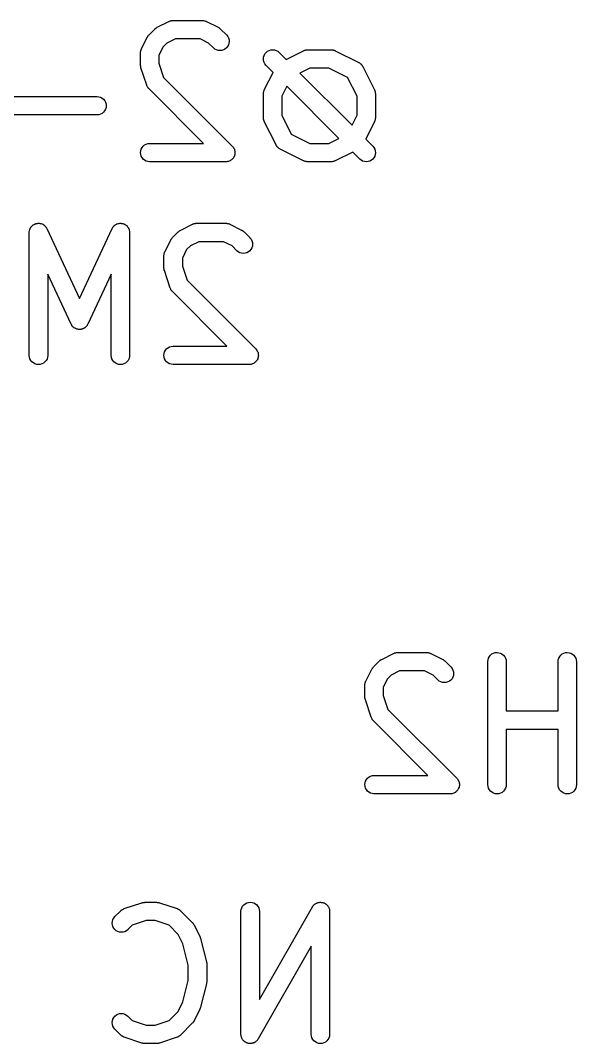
# Model space of a CAD drawing. Extents: x 112.8 to 192.9, y -122.2 to -85.3.
# Drawn here: x 140.36 to 144.89, y -105.84 to -97.52 of the extents above; entities that cross this region are included whole.
import ezdxf

# ---------------------------------------------------------------- set-up
doc = ezdxf.new("R2010")
doc.units = 0
doc.layers.add('BLACK', color=7, linetype='CONTINUOUS')

msp = doc.modelspace()

# ---------------------------------------------------------------- linework, layer by layer
at = {"layer": 'BLACK', "linetype": 'CONTINUOUS'}
for p, q in [((141.476, -97.5727), (141.571, -97.525)), ((141.571, -97.525), (141.572, -97.5246)), ((141.572, -97.5246), (141.574, -97.5238)), ((141.574, -97.5238), (141.576, -97.5228)), ((141.576, -97.5228), (141.581, -97.5213)), ((141.581, -97.5213), (141.586, -97.5195)), ((141.586, -97.5195), (141.588, -97.5192)), ((141.588, -97.5192), (141.59, -97.5186)), ((141.59, -97.5186), (141.595, -97.5181)), ((141.595, -97.5181), (141.6, -97.5173)), ((141.6, -97.5173), (141.603, -97.5173)), ((141.603, -97.5173), (141.605, -97.5171)), ((141.605, -97.5171), (141.843, -97.5171)), ((141.843, -97.5171), (141.844, -97.5171)), ((141.844, -97.5171), (141.846, -97.5174)), ((141.846, -97.5174), (141.848, -97.5173)), ((141.848, -97.5173), (141.853, -97.5182)), ((141.853, -97.5182), (141.859, -97.5188)), ((141.859, -97.5188), (141.861, -97.5194)), ((141.861, -97.5194), (141.863, -97.5198)), ((141.863, -97.5198), (141.868, -97.5216)), ((141.868, -97.5216), (141.873, -97.5232)), ((141.873, -97.5232), (141.874, -97.5243)), ((141.874, -97.5243), (141.877, -97.525)), ((141.877, -97.525), (141.972, -97.5727)), ((141.395, -97.6529), (141.398, -97.6494)), ((141.398, -97.6494), (141.4, -97.6456)), ((141.4, -97.6456), (141.402, -97.6432)), ((141.402, -97.6432), (141.403, -97.6406)), ((141.403, -97.6406), (141.406, -97.6376)), ((141.406, -97.6376), (141.409, -97.6343)), ((141.409, -97.6343), (141.457, -97.5867)), ((141.457, -97.586), (141.461, -97.5834)), ((141.457, -97.5867), (141.457, -97.586)), ((141.461, -97.5834), (141.464, -97.5805)), ((141.464, -97.5805), (141.466, -97.5788)), ((141.466, -97.5788), (141.469, -97.5768)), ((141.469, -97.5768), (141.473, -97.5749)), ((141.473, -97.5749), (141.476, -97.5727)), ((141.972, -97.5727), (141.973, -97.5731)), ((141.973, -97.5731), (141.976, -97.5754)), ((141.976, -97.5754), (141.98, -97.5774)), ((141.98, -97.5774), (141.982, -97.5794)), ((141.982, -97.5794), (141.985, -97.5811)), ((141.985, -97.5811), (141.988, -97.584)), ((141.988, -97.584), (141.991, -97.5867)), ((141.991, -97.5867), (142.039, -97.6343)), ((142.039, -97.6343), (142.04, -97.6351)), ((142.04, -97.6351), (142.049, -97.6465)), ((142.049, -97.6465), (142.055, -97.6595)), ((141.347, -97.7491), (141.395, -97.6538)), ((141.395, -97.6538), (141.395, -97.6529)), ((141.524, -97.7318), (141.489, -97.8003)), ((141.554, -97.7014), (141.524, -97.7318)), ((141.623, -97.6671), (141.554, -97.7014)), ((141.825, -97.6671), (141.623, -97.6671)), ((141.894, -97.7014), (141.825, -97.6671)), ((141.933, -97.7404), (141.894, -97.7014)), ((142.048, -97.7295), (142.039, -97.7408)), ((142.055, -97.7167), (142.048, -97.7295)), ((142.055, -97.6595), (142.06, -97.6736)), ((142.059, -97.7027), (142.055, -97.7167)), ((142.061, -97.6882), (142.059, -97.7027)), ((142.06, -97.6736), (142.061, -97.6882)), ((141.339, -97.7816), (141.34, -97.7794)), ((141.339, -97.7826), (141.339, -97.7816)), ((141.339, -97.8778), (141.339, -97.7826)), ((141.34, -97.7721), (141.341, -97.767)), ((141.34, -97.7772), (141.34, -97.7721)), ((141.34, -97.7794), (141.34, -97.7772)), ((141.341, -97.767), (141.342, -97.7649)), ((141.342, -97.7627), (141.344, -97.7579)), ((141.342, -97.7649), (141.342, -97.7627)), ((141.344, -97.7579), (141.345, -97.7531)), ((141.345, -97.7531), (141.347, -97.7511)), ((141.347, -97.7511), (141.347, -97.7491)), ((141.489, -97.8003), (141.489, -97.8657)), ((141.944, -97.7497), (141.933, -97.7404)), ((141.957, -97.7566), (141.944, -97.7497)), ((141.971, -97.7609), (141.957, -97.7566)), ((141.986, -97.7624), (141.971, -97.7609)), ((142, -97.761), (141.986, -97.7624)), ((142.014, -97.7568), (142, -97.761)), ((142.027, -97.75), (142.014, -97.7568)), ((142.039, -97.7408), (142.027, -97.75)), ((142.339, -97.8294), (142.341, -97.8149)), ((142.341, -97.8149), (142.345, -97.8009)), ((142.345, -97.8009), (142.352, -97.7881)), ((142.352, -97.7881), (142.362, -97.7768)), ((142.362, -97.7768), (142.373, -97.7676)), ((142.373, -97.7676), (142.386, -97.7608)), ((142.386, -97.7608), (142.4, -97.7566)), ((142.4, -97.7566), (142.415, -97.7552)), ((142.415, -97.7552), (142.429, -97.7567)), ((142.429, -97.7567), (142.443, -97.761)), ((142.443, -97.761), (142.456, -97.7679)), ((142.456, -97.7679), (142.467, -97.7772)), ((142.467, -97.7772), (142.524, -97.8342)), ((142.524, -97.8342), (142.667, -97.7631)), ((142.667, -97.7631), (142.668, -97.7627)), ((142.668, -97.7627), (142.67, -97.7619)), ((142.67, -97.7619), (142.672, -97.7609)), ((142.672, -97.7609), (142.676, -97.7594)), ((142.676, -97.7594), (142.681, -97.7576)), ((142.681, -97.7576), (142.683, -97.7573)), ((142.683, -97.7573), (142.686, -97.7567)), ((142.686, -97.7567), (142.691, -97.7562)), ((142.691, -97.7562), (142.696, -97.7554)), ((142.696, -97.7554), (142.698, -97.7554)), ((142.698, -97.7554), (142.7, -97.7552)), ((142.7, -97.7552), (142.891, -97.7552)), ((142.891, -97.7552), (142.892, -97.7552)), ((142.892, -97.7552), (142.894, -97.7555)), ((142.894, -97.7555), (142.896, -97.7554)), ((142.896, -97.7554), (142.901, -97.7563)), ((142.901, -97.7563), (142.906, -97.7569)), ((142.906, -97.7569), (142.908, -97.7575)), ((142.908, -97.7575), (142.91, -97.7579)), ((142.91, -97.7579), (142.915, -97.7597)), ((142.915, -97.7597), (142.92, -97.7613)), ((142.92, -97.7613), (142.922, -97.7624)), ((142.922, -97.7624), (142.924, -97.7631)), ((142.924, -97.7631), (143.115, -97.8584)), ((141.34, -97.882), (141.339, -97.8778)), ((141.34, -97.8863), (141.34, -97.882)), ((141.341, -97.8893), (141.34, -97.8863)), ((141.341, -97.8924), (141.341, -97.8893)), ((141.342, -97.8964), (141.341, -97.8924)), ((141.343, -97.9006), (141.342, -97.8964)), ((141.343, -97.9016), (141.343, -97.9006)), ((141.489, -97.8657), (141.528, -97.9802)), ((142.341, -97.844), (142.339, -97.8294)), ((142.345, -97.8581), (142.341, -97.844)), ((142.352, -97.8711), (142.345, -97.8581)), ((142.361, -97.8825), (142.352, -97.8711)), ((142.361, -97.8833), (142.361, -97.8825)), ((142.418, -97.9403), (142.361, -97.8833)), ((143.115, -97.8584), (143.116, -97.8589)), ((143.116, -97.8589), (143.117, -97.8597)), ((143.117, -97.8597), (143.118, -97.8604)), ((143.118, -97.8604), (143.123, -97.8637)), ((143.123, -97.8637), (143.128, -97.8668)), ((143.128, -97.8668), (143.129, -97.868)), ((143.129, -97.868), (143.13, -97.8689)), ((143.13, -97.8689), (143.134, -97.873)), ((143.134, -97.873), (143.138, -97.877)), ((143.138, -97.877), (143.139, -97.8784)), ((143.139, -97.8784), (143.14, -97.8795)), ((143.14, -97.8795), (143.143, -97.8844)), ((143.143, -97.8844), (143.147, -97.8891)), ((143.147, -97.8891), (143.147, -97.8906)), ((143.147, -97.8906), (143.148, -97.8919)), ((143.148, -97.8919), (143.243, -98.0824)), ((141.391, -98.0444), (141.343, -97.9016)), ((141.528, -97.9802), (142.086, -98.5391)), ((142.347, -98.0824), (142.418, -97.9403)), ((142.718, -97.9052), (142.636, -97.946)), ((142.636, -97.946), (143.061, -98.3703)), ((142.873, -97.9052), (142.718, -97.9052)), ((143.025, -97.9814), (142.873, -97.9052)), ((143.101, -98.1336), (143.025, -97.9814)), ((141.392, -98.0464), (141.391, -98.0444)), ((141.392, -98.0486), (141.392, -98.0464)), ((141.395, -98.0531), (141.392, -98.0486)), ((141.397, -98.0578), (141.395, -98.0531)), ((141.398, -98.0596), (141.397, -98.0578)), ((141.399, -98.0615), (141.398, -98.0596)), ((141.402, -98.0656), (141.399, -98.0615)), ((141.405, -98.0697), (141.402, -98.0656)), ((142.53, -98.0521), (142.489, -98.1336)), ((142.954, -98.4763), (142.53, -98.0521)), ((140.224, -98.1362), (140.986, -98.1362)), ((140.986, -98.1362), (140.987, -98.1362)), ((140.987, -98.1362), (141.001, -98.1378)), ((141.001, -98.1378), (141.015, -98.1422)), ((141.015, -98.1422), (141.028, -98.1493)), ((141.028, -98.1493), (141.039, -98.1587)), ((141.407, -98.0713), (141.405, -98.0697)), ((141.408, -98.073), (141.407, -98.0713)), ((141.409, -98.0737), (141.408, -98.073)), ((141.852, -98.5171), (141.409, -98.0737)), ((142.339, -98.1149), (142.34, -98.1127)), ((142.339, -98.1159), (142.339, -98.1149)), ((142.339, -98.3064), (142.339, -98.1159)), ((142.34, -98.1054), (142.341, -98.1003)), ((142.34, -98.1105), (142.34, -98.1054)), ((142.34, -98.1127), (142.34, -98.1105)), ((142.341, -98.1003), (142.342, -98.0982)), ((142.342, -98.0961), (142.344, -98.0913)), ((142.342, -98.0982), (142.342, -98.0961)), ((142.344, -98.0913), (142.345, -98.0864)), ((142.345, -98.0864), (142.347, -98.0845)), ((142.347, -98.0845), (142.347, -98.0824)), ((142.489, -98.1336), (142.489, -98.2887)), ((143.101, -98.2887), (143.101, -98.1336)), ((143.243, -98.0824), (143.244, -98.0833)), ((143.244, -98.0833), (143.245, -98.0854)), ((143.245, -98.0854), (143.246, -98.0874)), ((143.246, -98.0874), (143.247, -98.0923)), ((143.247, -98.0923), (143.249, -98.0971)), ((143.249, -98.0971), (143.249, -98.0993)), ((143.249, -98.0993), (143.25, -98.1014)), ((143.25, -98.1014), (143.25, -98.1065)), ((143.25, -98.1065), (143.251, -98.1115)), ((143.251, -98.1115), (143.251, -98.1137)), ((143.251, -98.1137), (143.251, -98.1159)), ((143.251, -98.1159), (143.251, -98.3064)), ((141.039, -98.1587), (141.049, -98.1701)), ((141.049, -98.1701), (141.055, -98.1831)), ((141.055, -98.1831), (141.06, -98.1971)), ((141.059, -98.2263), (141.055, -98.2402)), ((141.061, -98.2117), (141.059, -98.2263)), ((141.06, -98.1971), (141.061, -98.2117)), ((140.986, -98.2862), (140.224, -98.2862)), ((141, -98.2848), (140.986, -98.2862)), ((141.014, -98.2805), (141, -98.2848)), ((141.027, -98.2736), (141.014, -98.2805)), ((141.039, -98.2644), (141.027, -98.2736)), ((141.048, -98.2531), (141.039, -98.2644)), ((141.055, -98.2402), (141.048, -98.2531)), ((142.34, -98.3086), (142.339, -98.3064)), ((142.34, -98.3108), (142.34, -98.3086)), ((142.34, -98.3159), (142.34, -98.3108)), ((142.341, -98.321), (142.34, -98.3159)), ((142.489, -98.2887), (142.566, -98.441)), ((143.061, -98.3703), (143.101, -98.2887)), ((143.251, -98.3119), (143.25, -98.3169)), ((143.25, -98.3169), (143.25, -98.322)), ((143.251, -98.3064), (143.251, -98.3075)), ((143.251, -98.3075), (143.251, -98.3097)), ((143.251, -98.3097), (143.251, -98.3119)), ((142.341, -98.3231), (142.341, -98.321)), ((142.342, -98.3253), (142.341, -98.3231)), ((142.344, -98.3301), (142.342, -98.3253)), ((142.345, -98.335), (142.344, -98.3301)), ((142.346, -98.3369), (142.345, -98.335)), ((142.347, -98.339), (142.346, -98.3369)), ((142.347, -98.34), (142.347, -98.339)), ((142.443, -98.5304), (142.347, -98.34)), ((143.243, -98.34), (143.172, -98.4821)), ((143.244, -98.3379), (143.243, -98.34)), ((143.245, -98.336), (143.244, -98.3379)), ((143.247, -98.3311), (143.245, -98.336)), ((143.249, -98.3263), (143.247, -98.3311)), ((143.25, -98.322), (143.249, -98.3241)), ((143.249, -98.3241), (143.249, -98.3263)), ((142.566, -98.441), (142.718, -98.5171)), ((142.873, -98.5171), (142.954, -98.4763)), ((143.172, -98.4821), (143.229, -98.5391)), ((141.341, -98.577), (141.345, -98.5631)), ((141.345, -98.5631), (141.352, -98.5502)), ((141.352, -98.5502), (141.362, -98.5389)), ((141.362, -98.5389), (141.373, -98.5297)), ((141.373, -98.5297), (141.386, -98.5228)), ((141.386, -98.5228), (141.4, -98.5186)), ((141.4, -98.5186), (141.414, -98.5171)), ((141.414, -98.5171), (141.852, -98.5171)), ((142.086, -98.5391), (142.087, -98.5396)), ((142.087, -98.5396), (142.087, -98.5397)), ((142.087, -98.5397), (142.087, -98.5397)), ((142.087, -98.5397), (142.087, -98.5398)), ((142.087, -98.5398), (142.092, -98.5455)), ((142.092, -98.5455), (142.096, -98.5511)), ((142.096, -98.5511), (142.096, -98.5512)), ((142.096, -98.5512), (142.096, -98.5513)), ((142.096, -98.5513), (142.1, -98.5577)), ((142.1, -98.5577), (142.103, -98.564)), ((142.103, -98.564), (142.103, -98.5642)), ((142.103, -98.5642), (142.103, -98.5643)), ((142.103, -98.5643), (142.105, -98.5712)), ((142.443, -98.5318), (142.443, -98.5304)), ((142.444, -98.5333), (142.443, -98.5318)), ((142.447, -98.538), (142.444, -98.5333)), ((142.45, -98.5428), (142.447, -98.538)), ((142.451, -98.544), (142.45, -98.5428)), ((142.452, -98.5453), (142.451, -98.544)), ((142.456, -98.5493), (142.452, -98.5453)), ((142.46, -98.5535), (142.456, -98.5493)), ((142.462, -98.5544), (142.46, -98.5535)), ((142.463, -98.5555), (142.462, -98.5544)), ((142.468, -98.5586), (142.463, -98.5555)), ((142.472, -98.562), (142.468, -98.5586)), ((142.474, -98.5626), (142.472, -98.562)), ((142.475, -98.5635), (142.474, -98.5626)), ((142.476, -98.564), (142.475, -98.5635)), ((142.667, -98.6592), (142.476, -98.564)), ((142.718, -98.5171), (142.873, -98.5171)), ((143.229, -98.5391), (143.23, -98.5398)), ((143.23, -98.5398), (143.239, -98.5513)), ((143.239, -98.5513), (143.246, -98.5643)), ((143.246, -98.5643), (143.25, -98.5783)), ((141.339, -98.5916), (141.341, -98.577)), ((141.341, -98.6062), (141.339, -98.5916)), ((141.345, -98.6202), (141.341, -98.6062)), ((141.352, -98.6332), (141.345, -98.6202)), ((141.361, -98.6446), (141.352, -98.6332)), ((141.372, -98.654), (141.361, -98.6446)), ((142.081, -98.65), (142.075, -98.6546)), ((142.086, -98.6455), (142.081, -98.65)), ((142.091, -98.6398), (142.086, -98.6453)), ((142.086, -98.6453), (142.086, -98.6454)), ((142.086, -98.6454), (142.086, -98.6455)), ((142.095, -98.6343), (142.091, -98.6398)), ((142.096, -98.6342), (142.095, -98.6343)), ((142.099, -98.6278), (142.096, -98.6341)), ((142.096, -98.6341), (142.096, -98.6342)), ((142.103, -98.6214), (142.099, -98.6278)), ((142.105, -98.6141), (142.103, -98.6212)), ((142.103, -98.6212), (142.103, -98.6213)), ((142.103, -98.6213), (142.103, -98.6214)), ((142.105, -98.5712), (142.107, -98.5781)), ((142.107, -98.6075), (142.105, -98.6141)), ((142.107, -98.5781), (142.107, -98.5782)), ((142.107, -98.5782), (142.107, -98.5783)), ((142.107, -98.5783), (142.108, -98.5856)), ((142.108, -98.6001), (142.107, -98.6072)), ((142.107, -98.6072), (142.107, -98.6073)), ((142.107, -98.6073), (142.107, -98.6075)), ((142.108, -98.5856), (142.108, -98.5927)), ((142.108, -98.5927), (142.108, -98.5928)), ((142.108, -98.5928), (142.108, -98.5929)), ((142.108, -98.5929), (142.108, -98.6001)), ((143.066, -98.5881), (142.924, -98.6592)), ((143.123, -98.6452), (143.066, -98.5881)), ((143.135, -98.6545), (143.123, -98.6452)), ((143.229, -98.6455), (143.218, -98.6547)), ((143.238, -98.6343), (143.229, -98.6455)), ((143.245, -98.6214), (143.238, -98.6343)), ((143.25, -98.6075), (143.245, -98.6214)), ((143.25, -98.5783), (143.251, -98.5929)), ((143.251, -98.5929), (143.25, -98.6075)), ((141.385, -98.6611), (141.372, -98.654)), ((141.399, -98.6655), (141.385, -98.6611)), ((141.413, -98.6671), (141.399, -98.6655)), ((141.414, -98.6671), (141.413, -98.6671)), ((142.033, -98.6671), (141.414, -98.6671)), ((142.041, -98.6664), (142.033, -98.6671)), ((142.048, -98.6658), (142.041, -98.6664)), ((142.055, -98.6636), (142.048, -98.6657)), ((142.048, -98.6657), (142.048, -98.6657)), ((142.048, -98.6657), (142.048, -98.6658)), ((142.062, -98.6616), (142.055, -98.6636)), ((142.068, -98.6582), (142.062, -98.6615)), ((142.062, -98.6615), (142.062, -98.6615)), ((142.062, -98.6615), (142.062, -98.6616)), ((142.075, -98.6547), (142.068, -98.6582)), ((142.075, -98.6546), (142.075, -98.6547)), ((142.075, -98.6547), (142.075, -98.6547)), ((142.669, -98.66), (142.667, -98.6592)), ((142.671, -98.6611), (142.669, -98.66)), ((142.675, -98.6626), (142.671, -98.6611)), ((142.68, -98.6645), (142.675, -98.6626)), ((142.682, -98.6648), (142.68, -98.6645)), ((142.685, -98.6655), (142.682, -98.6648)), ((142.69, -98.6661), (142.685, -98.6655)), ((142.695, -98.6669), (142.69, -98.6661)), ((142.697, -98.6669), (142.695, -98.6669)), ((142.699, -98.6671), (142.697, -98.6669)), ((142.7, -98.6671), (142.699, -98.6671)), ((142.891, -98.6671), (142.7, -98.6671)), ((142.893, -98.6669), (142.891, -98.6671)), ((142.895, -98.667), (142.893, -98.6669)), ((142.9, -98.6662), (142.895, -98.667)), ((142.905, -98.6657), (142.9, -98.6662)), ((142.907, -98.6651), (142.905, -98.6657)), ((142.909, -98.6647), (142.907, -98.6651)), ((142.914, -98.663), (142.909, -98.6647)), ((142.919, -98.6615), (142.914, -98.663)), ((142.921, -98.6604), (142.919, -98.6615)), ((142.923, -98.6597), (142.921, -98.6604)), ((142.924, -98.6592), (142.923, -98.6597)), ((143.147, -98.6614), (143.135, -98.6545)), ((143.161, -98.6656), (143.147, -98.6614)), ((143.176, -98.6671), (143.161, -98.6656)), ((143.191, -98.6658), (143.176, -98.6671)), ((143.205, -98.6616), (143.191, -98.6658)), ((143.218, -98.6547), (143.205, -98.6616)), ((140.435, -99.2355), (140.436, -99.2299)), ((140.436, -99.2265), (140.438, -99.2212)), ((140.436, -99.2282), (140.436, -99.2265)), ((140.436, -99.2299), (140.436, -99.2282)), ((140.438, -99.2212), (140.439, -99.2158)), ((140.439, -99.2158), (140.44, -99.2142)), ((140.44, -99.2142), (140.441, -99.2126)), ((140.441, -99.2126), (140.443, -99.2077)), ((140.443, -99.2077), (140.446, -99.2026)), ((140.446, -99.2026), (140.447, -99.2013)), ((140.447, -99.2013), (140.448, -99.1998)), ((140.448, -99.1998), (140.451, -99.1954)), ((140.451, -99.1954), (140.455, -99.191)), ((140.455, -99.191), (140.456, -99.1899)), ((140.456, -99.1899), (140.457, -99.1885)), ((140.457, -99.1885), (140.462, -99.185)), ((140.462, -99.185), (140.466, -99.1813)), ((140.466, -99.1813), (140.467, -99.1804)), ((140.467, -99.1804), (140.469, -99.1794)), ((140.469, -99.1794), (140.474, -99.1768)), ((140.474, -99.1768), (140.478, -99.1739)), ((140.478, -99.1739), (140.48, -99.1734)), ((140.48, -99.1734), (140.482, -99.1726)), ((140.482, -99.1726), (140.487, -99.171)), ((140.487, -99.171), (140.492, -99.1692)), ((140.492, -99.1692), (140.494, -99.1689)), ((140.494, -99.1689), (140.496, -99.1685)), ((140.496, -99.1685), (140.501, -99.1679)), ((140.501, -99.1679), (140.507, -99.1672)), ((140.507, -99.1672), (140.508, -99.1673)), ((140.508, -99.1673), (140.51, -99.1671)), ((140.51, -99.1671), (140.516, -99.1677)), ((140.516, -99.1677), (140.521, -99.168)), ((140.521, -99.168), (140.523, -99.1685)), ((140.523, -99.1685), (140.525, -99.1687)), ((140.525, -99.1687), (140.53, -99.1703)), ((140.53, -99.1703), (140.536, -99.1717)), ((140.536, -99.1717), (140.537, -99.1725)), ((140.537, -99.1725), (140.539, -99.173)), ((140.539, -99.173), (140.544, -99.1757)), ((140.544, -99.1757), (140.549, -99.1781)), ((140.549, -99.1781), (140.55, -99.1791)), ((140.55, -99.1791), (140.552, -99.18)), ((140.552, -99.18), (140.556, -99.1835)), ((140.556, -99.1835), (140.56, -99.1869)), ((140.56, -99.1869), (140.562, -99.1882)), ((140.562, -99.1882), (140.563, -99.1893)), ((140.563, -99.1893), (140.566, -99.1936)), ((140.566, -99.1936), (140.57, -99.1978)), ((140.57, -99.1978), (140.571, -99.1993)), ((140.571, -99.1993), (140.572, -99.2006)), ((140.572, -99.2006), (140.575, -99.2056)), ((140.575, -99.2056), (140.578, -99.2104)), ((140.578, -99.2104), (140.843, -99.7791)), ((140.843, -99.7791), (141.108, -99.2104)), ((141.108, -99.2104), (141.109, -99.2095)), ((141.109, -99.2095), (141.112, -99.2047)), ((141.112, -99.2047), (141.114, -99.1998)), ((141.114, -99.1998), (141.116, -99.1984)), ((141.116, -99.197), (141.12, -99.1928)), ((141.116, -99.1984), (141.116, -99.197)), ((141.12, -99.1928), (141.124, -99.1885)), ((141.124, -99.1885), (141.125, -99.1875)), ((141.125, -99.1875), (141.126, -99.1862)), ((141.126, -99.1862), (141.131, -99.1829)), ((141.131, -99.1829), (141.135, -99.1794)), ((141.135, -99.1794), (141.137, -99.1786)), ((141.137, -99.1786), (141.138, -99.1776)), ((141.138, -99.1776), (141.143, -99.1752)), ((141.143, -99.1752), (141.148, -99.1726)), ((141.148, -99.1726), (141.15, -99.1721)), ((141.15, -99.1721), (141.151, -99.1714)), ((141.151, -99.1714), (141.157, -99.17)), ((141.157, -99.17), (141.162, -99.1685)), ((141.162, -99.1685), (141.164, -99.1683)), ((141.164, -99.1683), (141.166, -99.1679)), ((141.166, -99.1679), (141.171, -99.1676)), ((141.171, -99.1676), (141.177, -99.1671)), ((141.177, -99.1671), (141.179, -99.1673)), ((141.179, -99.1673), (141.18, -99.1672)), ((141.18, -99.1672), (141.186, -99.1681)), ((141.186, -99.1681), (141.191, -99.1687)), ((141.191, -99.1687), (141.193, -99.1692)), ((141.193, -99.1692), (141.195, -99.1694)), ((141.195, -99.1694), (141.2, -99.1713)), ((141.2, -99.1713), (141.205, -99.173)), ((141.205, -99.173), (141.207, -99.1738)), ((141.207, -99.1738), (141.209, -99.1744)), ((141.209, -99.1744), (141.213, -99.1773)), ((141.213, -99.1773), (141.218, -99.18)), ((141.218, -99.18), (141.22, -99.181)), ((141.22, -99.181), (141.221, -99.1819)), ((141.221, -99.1819), (141.225, -99.1857)), ((141.225, -99.1857), (141.23, -99.1893)), ((141.23, -99.1893), (141.231, -99.1906)), ((141.231, -99.1906), (141.232, -99.1918)), ((141.232, -99.1918), (141.235, -99.1963)), ((141.235, -99.1963), (141.239, -99.2006)), ((141.239, -99.2006), (141.24, -99.2021)), ((141.24, -99.2021), (141.241, -99.2035)), ((141.241, -99.2035), (141.243, -99.2086)), ((141.243, -99.2086), (141.246, -99.2135)), ((141.246, -99.2135), (141.246, -99.2152)), ((141.246, -99.2152), (141.247, -99.2167)), ((141.247, -99.2167), (141.248, -99.2222)), ((141.248, -99.2222), (141.25, -99.2276)), ((141.25, -99.2276), (141.25, -99.2293)), ((141.25, -99.2293), (141.25, -99.2309)), ((141.25, -99.2309), (141.251, -99.2365)), ((141.651, -99.2334), (141.654, -99.2305)), ((141.654, -99.2305), (141.657, -99.2288)), ((141.657, -99.2288), (141.659, -99.2268)), ((141.659, -99.2268), (141.663, -99.2249)), ((141.663, -99.2249), (141.667, -99.2227)), ((141.667, -99.2227), (141.762, -99.175)), ((141.762, -99.175), (141.763, -99.1746)), ((141.763, -99.1746), (141.765, -99.1738)), ((141.765, -99.1738), (141.767, -99.1728)), ((141.767, -99.1728), (141.772, -99.1713)), ((141.772, -99.1713), (141.777, -99.1695)), ((141.777, -99.1695), (141.779, -99.1692)), ((141.779, -99.1692), (141.781, -99.1686)), ((141.781, -99.1686), (141.786, -99.1681)), ((141.786, -99.1681), (141.791, -99.1673)), ((141.791, -99.1673), (141.793, -99.1673)), ((141.793, -99.1673), (141.795, -99.1671)), ((141.795, -99.1671), (142.033, -99.1671)), ((142.033, -99.1671), (142.035, -99.1671)), ((142.035, -99.1671), (142.037, -99.1674)), ((142.037, -99.1674), (142.039, -99.1673)), ((142.039, -99.1673), (142.044, -99.1682)), ((142.044, -99.1682), (142.049, -99.1688)), ((142.049, -99.1688), (142.051, -99.1694)), ((142.051, -99.1694), (142.053, -99.1698)), ((142.053, -99.1698), (142.058, -99.1716)), ((142.058, -99.1716), (142.063, -99.1732)), ((142.063, -99.1732), (142.065, -99.1743)), ((142.065, -99.1743), (142.067, -99.175)), ((142.067, -99.175), (142.162, -99.2227)), ((142.162, -99.2227), (142.163, -99.2231)), ((142.163, -99.2231), (142.167, -99.2254)), ((142.167, -99.2254), (142.17, -99.2274)), ((142.17, -99.2274), (142.173, -99.2294)), ((142.173, -99.2294), (142.175, -99.2311)), ((142.175, -99.2311), (142.178, -99.234)), ((140.435, -99.2411), (140.435, -99.2355)), ((140.435, -99.2421), (140.435, -99.2411)), ((140.435, -100.242), (140.435, -99.2421)), ((141.251, -99.2365), (141.251, -99.2421)), ((141.251, -99.2421), (141.251, -100.242)), ((141.538, -99.3991), (141.585, -99.3038)), ((141.585, -99.3038), (141.586, -99.3029)), ((141.586, -99.3029), (141.588, -99.2994)), ((141.588, -99.2994), (141.59, -99.2956)), ((141.59, -99.2956), (141.592, -99.2932)), ((141.592, -99.2932), (141.594, -99.2906)), ((141.594, -99.2906), (141.597, -99.2876)), ((141.597, -99.2876), (141.599, -99.2843)), ((141.599, -99.2843), (141.647, -99.2367)), ((141.647, -99.2367), (141.648, -99.236)), ((141.648, -99.236), (141.651, -99.2334)), ((142.178, -99.234), (142.182, -99.2367)), ((142.182, -99.2367), (142.229, -99.2843)), ((142.229, -99.2843), (142.23, -99.2851)), ((142.23, -99.2851), (142.239, -99.2965)), ((142.239, -99.2965), (142.246, -99.3095)), ((142.246, -99.3095), (142.25, -99.3236)), ((141.537, -99.4011), (141.538, -99.3991)), ((141.714, -99.3818), (141.68, -99.4503)), ((141.745, -99.3514), (141.714, -99.3818)), ((141.813, -99.3171), (141.745, -99.3514)), ((142.016, -99.3171), (141.813, -99.3171)), ((142.084, -99.3514), (142.016, -99.3171)), ((142.123, -99.3904), (142.084, -99.3514)), ((142.135, -99.3997), (142.123, -99.3904)), ((142.229, -99.3908), (142.218, -99.4)), ((142.238, -99.3795), (142.229, -99.3908)), ((142.245, -99.3667), (142.238, -99.3795)), ((142.25, -99.3527), (142.245, -99.3667)), ((142.25, -99.3236), (142.251, -99.3382)), ((142.251, -99.3382), (142.25, -99.3527)), ((141.53, -99.4272), (141.531, -99.4221)), ((141.53, -99.4294), (141.53, -99.4272)), ((141.53, -99.4316), (141.53, -99.4294)), ((141.53, -99.4326), (141.53, -99.4316)), ((141.53, -99.5278), (141.53, -99.4326)), ((141.531, -99.4221), (141.532, -99.417)), ((141.532, -99.4149), (141.533, -99.4127)), ((141.532, -99.417), (141.532, -99.4149)), ((141.533, -99.4127), (141.534, -99.4079)), ((141.534, -99.4079), (141.536, -99.4031)), ((141.536, -99.4031), (141.537, -99.4011)), ((141.68, -99.4503), (141.68, -99.5157)), ((142.147, -99.4066), (142.135, -99.3997)), ((142.161, -99.4109), (142.147, -99.4066)), ((142.176, -99.4124), (142.161, -99.4109)), ((142.191, -99.411), (142.176, -99.4124)), ((142.205, -99.4068), (142.191, -99.411)), ((142.218, -99.4), (142.205, -99.4068)), ((141.53, -99.532), (141.53, -99.5278)), ((141.53, -99.5363), (141.53, -99.532)), ((141.531, -99.5393), (141.53, -99.5363)), ((141.531, -99.5424), (141.531, -99.5393)), ((141.533, -99.5464), (141.531, -99.5424)), ((141.533, -99.5506), (141.533, -99.5464)), ((141.534, -99.5516), (141.533, -99.5506)), ((141.581, -99.6944), (141.534, -99.5516)), ((141.68, -99.5157), (141.718, -99.6302)), ((140.775, -99.9881), (140.585, -99.5802)), ((140.585, -99.5802), (140.585, -100.242)), ((141.101, -99.5802), (140.911, -99.9881)), ((141.101, -100.242), (141.101, -99.5802)), ((141.718, -99.6302), (142.277, -100.189)), ((141.582, -99.6964), (141.581, -99.6944)), ((141.583, -99.6986), (141.582, -99.6964)), ((141.585, -99.7031), (141.583, -99.6986)), ((141.587, -99.7078), (141.585, -99.7031)), ((141.589, -99.7096), (141.587, -99.7078)), ((141.59, -99.7116), (141.589, -99.7096)), ((141.593, -99.7156), (141.59, -99.7116)), ((141.596, -99.7197), (141.593, -99.7156)), ((141.597, -99.7213), (141.596, -99.7197)), ((141.599, -99.723), (141.597, -99.7213)), ((141.599, -99.7237), (141.599, -99.723)), ((142.043, -100.167), (141.599, -99.7237)), ((140.777, -99.9915), (140.775, -99.9881)), ((140.779, -99.995), (140.777, -99.9915)), ((140.781, -99.9978), (140.779, -99.995)), ((140.782, -100.001), (140.781, -99.9978)), ((140.785, -100.004), (140.782, -100.001)), ((140.787, -100.007), (140.785, -100.004)), ((140.79, -100.009), (140.787, -100.007)), ((140.792, -100.012), (140.79, -100.009)), ((140.795, -100.014), (140.792, -100.012)), ((140.798, -100.017), (140.795, -100.014)), ((140.801, -100.018), (140.798, -100.017)), ((140.804, -100.02), (140.801, -100.018)), ((140.807, -100.022), (140.804, -100.02)), ((140.811, -100.024), (140.807, -100.022)), ((140.814, -100.025), (140.811, -100.024)), ((140.817, -100.027), (140.814, -100.025)), ((140.821, -100.028), (140.817, -100.027)), ((140.825, -100.029), (140.821, -100.028)), ((140.828, -100.03), (140.825, -100.029)), ((140.831, -100.03), (140.828, -100.03)), ((140.835, -100.031), (140.831, -100.03)), ((140.839, -100.031), (140.835, -100.031)), ((140.842, -100.031), (140.839, -100.031)), ((140.846, -100.031), (140.842, -100.031)), ((140.85, -100.031), (140.846, -100.031)), ((140.854, -100.031), (140.85, -100.031)), ((140.857, -100.03), (140.854, -100.031)), ((140.86, -100.029), (140.857, -100.03)), ((140.864, -100.028), (140.86, -100.029)), ((140.868, -100.027), (140.864, -100.028)), ((140.871, -100.026), (140.868, -100.027)), ((140.874, -100.025), (140.871, -100.026)), ((140.878, -100.023), (140.874, -100.025)), ((140.881, -100.021), (140.878, -100.023)), ((140.884, -100.019), (140.881, -100.021)), ((140.887, -100.017), (140.884, -100.019)), ((140.89, -100.015), (140.887, -100.017)), ((140.893, -100.012), (140.89, -100.015)), ((140.895, -100.01), (140.893, -100.012)), ((140.898, -100.008), (140.895, -100.01)), ((140.9, -100.004), (140.898, -100.008)), ((140.903, -100.002), (140.9, -100.004)), ((140.905, -99.9986), (140.903, -100.002)), ((140.907, -99.9959), (140.905, -99.9986)), ((140.908, -99.9924), (140.907, -99.9959)), ((140.911, -99.9891), (140.908, -99.9924)), ((140.911, -99.9881), (140.911, -99.9891)), ((141.53, -100.242), (141.531, -100.227)), ((141.531, -100.227), (141.536, -100.213)), ((141.536, -100.213), (141.543, -100.2)), ((141.543, -100.2), (141.552, -100.189)), ((141.552, -100.189), (141.563, -100.18)), ((141.563, -100.18), (141.576, -100.173)), ((141.576, -100.173), (141.59, -100.169)), ((141.59, -100.169), (141.605, -100.167)), ((141.605, -100.167), (142.043, -100.167)), ((142.277, -100.189), (142.278, -100.19)), ((142.278, -100.19), (142.278, -100.19)), ((142.278, -100.19), (142.278, -100.19)), ((142.278, -100.19), (142.278, -100.19)), ((142.278, -100.19), (142.282, -100.196)), ((142.282, -100.196), (142.287, -100.201)), ((142.287, -100.201), (142.287, -100.201)), ((142.287, -100.201), (142.287, -100.201)), ((142.287, -100.201), (142.29, -100.208)), ((142.29, -100.208), (142.293, -100.214)), ((142.293, -100.214), (142.294, -100.214)), ((142.294, -100.214), (142.294, -100.214)), ((142.294, -100.214), (142.296, -100.221)), ((142.296, -100.221), (142.298, -100.228)), ((142.298, -100.228), (142.298, -100.228)), ((142.298, -100.228), (142.298, -100.228)), ((142.298, -100.228), (142.298, -100.236)), ((140.436, -100.257), (140.435, -100.242)), ((140.44, -100.271), (140.436, -100.257)), ((140.447, -100.284), (140.44, -100.271)), ((140.456, -100.295), (140.447, -100.284)), ((140.468, -100.304), (140.456, -100.295)), ((140.481, -100.311), (140.468, -100.304)), ((140.495, -100.316), (140.481, -100.311)), ((140.538, -100.312), (140.524, -100.316)), ((140.551, -100.305), (140.538, -100.312)), ((140.562, -100.296), (140.551, -100.305)), ((140.572, -100.285), (140.562, -100.296)), ((140.579, -100.272), (140.572, -100.285)), ((140.583, -100.258), (140.579, -100.272)), ((140.585, -100.243), (140.583, -100.258)), ((140.585, -100.242), (140.585, -100.243)), ((141.103, -100.257), (141.101, -100.242)), ((141.107, -100.271), (141.103, -100.257)), ((141.114, -100.284), (141.107, -100.271)), ((141.123, -100.295), (141.114, -100.284)), ((141.134, -100.304), (141.123, -100.295)), ((141.147, -100.311), (141.134, -100.304)), ((141.161, -100.316), (141.147, -100.311)), ((141.204, -100.312), (141.19, -100.316)), ((141.217, -100.305), (141.204, -100.312)), ((141.229, -100.296), (141.217, -100.305)), ((141.238, -100.285), (141.229, -100.296)), ((141.245, -100.272), (141.238, -100.285)), ((141.25, -100.258), (141.245, -100.272)), ((141.251, -100.243), (141.25, -100.258)), ((141.251, -100.242), (141.251, -100.243)), ((141.531, -100.256), (141.53, -100.242)), ((141.535, -100.27), (141.531, -100.256)), ((141.542, -100.283), (141.535, -100.27)), ((141.551, -100.295), (141.542, -100.283)), ((141.563, -100.304), (141.551, -100.295)), ((141.575, -100.311), (141.563, -100.304)), ((141.589, -100.315), (141.575, -100.311)), ((141.604, -100.317), (141.589, -100.315)), ((142.245, -100.314), (142.239, -100.316)), ((142.252, -100.312), (142.245, -100.314)), ((142.253, -100.311), (142.252, -100.312)), ((142.252, -100.312), (142.252, -100.312)), ((142.259, -100.308), (142.253, -100.311)), ((142.265, -100.305), (142.259, -100.308)), ((142.271, -100.3), (142.265, -100.305)), ((142.265, -100.305), (142.265, -100.305)), ((142.265, -100.305), (142.265, -100.305)), ((142.277, -100.296), (142.271, -100.3)), ((142.281, -100.29), (142.277, -100.295)), ((142.277, -100.295), (142.277, -100.295)), ((142.277, -100.295), (142.277, -100.296)), ((142.286, -100.284), (142.281, -100.29)), ((142.289, -100.278), (142.286, -100.284)), ((142.286, -100.284), (142.286, -100.284)), ((142.286, -100.284), (142.286, -100.284)), ((142.293, -100.271), (142.289, -100.278)), ((142.295, -100.264), (142.293, -100.271)), ((142.293, -100.271), (142.293, -100.271)), ((142.293, -100.271), (142.293, -100.271)), ((142.297, -100.257), (142.295, -100.264)), ((142.298, -100.25), (142.297, -100.257)), ((142.297, -100.257), (142.297, -100.257)), ((142.297, -100.257), (142.297, -100.257)), ((142.298, -100.236), (142.299, -100.243)), ((142.299, -100.243), (142.298, -100.25)), ((142.299, -100.243), (142.299, -100.243)), ((142.299, -100.243), (142.299, -100.243)), ((140.509, -100.317), (140.495, -100.316)), ((140.524, -100.316), (140.509, -100.317)), ((141.176, -100.317), (141.161, -100.316)), ((141.19, -100.316), (141.176, -100.317)), ((141.605, -100.317), (141.604, -100.317)), ((142.224, -100.317), (141.605, -100.317)), ((142.231, -100.316), (142.224, -100.317)), ((142.238, -100.316), (142.231, -100.316)), ((142.239, -100.316), (142.238, -100.316)), ((142.238, -100.316), (142.238, -100.316)), ((143.282, -102.73), (143.283, -102.729)), ((143.283, -102.729), (143.286, -102.726)), ((143.286, -102.726), (143.29, -102.723)), ((143.29, -102.723), (143.292, -102.722)), ((143.292, -102.722), (143.295, -102.72)), ((143.295, -102.72), (143.298, -102.718)), ((143.298, -102.718), (143.302, -102.716)), ((143.302, -102.716), (143.397, -102.668)), ((143.397, -102.668), (143.398, -102.668)), ((143.398, -102.668), (143.4, -102.667)), ((143.4, -102.667), (143.402, -102.666)), ((143.402, -102.666), (143.407, -102.664)), ((143.407, -102.664), (143.412, -102.663)), ((143.412, -102.663), (143.414, -102.662)), ((143.414, -102.662), (143.416, -102.662)), ((143.416, -102.662), (143.421, -102.661)), ((143.421, -102.661), (143.426, -102.66)), ((143.426, -102.66), (143.429, -102.66)), ((143.429, -102.66), (143.431, -102.66)), ((143.431, -102.66), (143.669, -102.66)), ((143.669, -102.66), (143.67, -102.66)), ((143.67, -102.66), (143.672, -102.66)), ((143.672, -102.66), (143.674, -102.66)), ((143.674, -102.66), (143.679, -102.661)), ((143.679, -102.661), (143.684, -102.662)), ((143.684, -102.662), (143.686, -102.662)), ((143.686, -102.662), (143.689, -102.663)), ((143.689, -102.663), (143.693, -102.665)), ((143.693, -102.665), (143.698, -102.666)), ((143.698, -102.666), (143.7, -102.667)), ((143.7, -102.667), (143.702, -102.668)), ((143.702, -102.668), (143.798, -102.716)), ((143.798, -102.716), (143.799, -102.716)), ((143.799, -102.716), (143.802, -102.718)), ((143.802, -102.718), (143.806, -102.72)), ((143.806, -102.72), (143.808, -102.722)), ((143.808, -102.722), (143.811, -102.724)), ((143.811, -102.724), (143.814, -102.727)), ((143.814, -102.727), (143.817, -102.73)), ((144.165, -102.734), (144.167, -102.72)), ((144.167, -102.72), (144.171, -102.706)), ((144.171, -102.706), (144.178, -102.693)), ((144.178, -102.693), (144.188, -102.682)), ((144.188, -102.682), (144.199, -102.672)), ((144.199, -102.672), (144.212, -102.666)), ((144.212, -102.666), (144.226, -102.661)), ((144.226, -102.661), (144.241, -102.66)), ((144.241, -102.66), (144.255, -102.662)), ((144.255, -102.662), (144.269, -102.666)), ((144.269, -102.666), (144.282, -102.673)), ((144.282, -102.673), (144.293, -102.682)), ((144.293, -102.682), (144.303, -102.694)), ((144.303, -102.694), (144.31, -102.707)), ((144.31, -102.707), (144.314, -102.721)), ((144.314, -102.721), (144.315, -102.735)), ((144.737, -102.734), (144.738, -102.72)), ((144.738, -102.72), (144.743, -102.706)), ((144.743, -102.706), (144.75, -102.693)), ((144.75, -102.693), (144.759, -102.682)), ((144.759, -102.682), (144.771, -102.672)), ((144.771, -102.672), (144.784, -102.666)), ((144.784, -102.666), (144.798, -102.661)), ((144.798, -102.661), (144.812, -102.66)), ((144.812, -102.66), (144.827, -102.662)), ((144.827, -102.662), (144.841, -102.666)), ((144.841, -102.666), (144.854, -102.673)), ((144.854, -102.673), (144.865, -102.682)), ((144.865, -102.682), (144.874, -102.694)), ((144.874, -102.694), (144.881, -102.707)), ((144.881, -102.707), (144.885, -102.721)), ((144.885, -102.721), (144.887, -102.735)), ((143.173, -102.892), (143.221, -102.797)), ((143.221, -102.796), (143.224, -102.792)), ((143.221, -102.797), (143.221, -102.796)), ((143.224, -102.792), (143.226, -102.789)), ((143.226, -102.789), (143.228, -102.786)), ((143.228, -102.786), (143.229, -102.784)), ((143.229, -102.784), (143.232, -102.781)), ((143.232, -102.781), (143.235, -102.777)), ((143.235, -102.777), (143.282, -102.73)), ((143.448, -102.81), (143.38, -102.844)), ((143.651, -102.81), (143.448, -102.81)), ((143.72, -102.844), (143.651, -102.81)), ((143.817, -102.73), (143.865, -102.777)), ((143.865, -102.777), (143.865, -102.778)), ((143.865, -102.778), (143.875, -102.79)), ((143.875, -102.79), (143.881, -102.803)), ((143.881, -102.803), (143.885, -102.817)), ((144.165, -102.735), (144.165, -102.734)), ((144.165, -103.735), (144.165, -102.735)), ((144.315, -102.735), (144.315, -103.136)), ((144.737, -102.735), (144.737, -102.734)), ((144.737, -103.136), (144.737, -102.735)), ((144.887, -102.735), (144.887, -103.735)), ((143.171, -102.896), (143.172, -102.894)), ((143.172, -102.894), (143.173, -102.892)), ((143.349, -102.875), (143.315, -102.943)), ((143.38, -102.844), (143.349, -102.875)), ((143.759, -102.883), (143.72, -102.844)), ((143.77, -102.893), (143.759, -102.883)), ((143.783, -102.9), (143.77, -102.893)), ((143.853, -102.893), (143.84, -102.9)), ((143.864, -102.884), (143.853, -102.893)), ((143.874, -102.873), (143.864, -102.884)), ((143.881, -102.86), (143.874, -102.873)), ((143.885, -102.846), (143.881, -102.86)), ((143.885, -102.817), (143.887, -102.831)), ((143.887, -102.831), (143.885, -102.846)), ((143.165, -102.92), (143.166, -102.915)), ((143.165, -102.922), (143.165, -102.92)), ((143.165, -102.925), (143.165, -102.922)), ((143.165, -102.926), (143.165, -102.925)), ((143.165, -103.021), (143.165, -102.926)), ((143.166, -102.915), (143.167, -102.91)), ((143.167, -102.91), (143.168, -102.908)), ((143.168, -102.906), (143.17, -102.901)), ((143.168, -102.908), (143.168, -102.906)), ((143.17, -102.901), (143.171, -102.896)), ((143.315, -102.943), (143.315, -103.009)), ((143.797, -102.904), (143.783, -102.9)), ((143.811, -102.905), (143.797, -102.904)), ((143.826, -102.904), (143.811, -102.905)), ((143.84, -102.9), (143.826, -102.904)), ((143.166, -103.025), (143.165, -103.021)), ((143.166, -103.029), (143.166, -103.025)), ((143.166, -103.032), (143.166, -103.029)), ((143.167, -103.035), (143.166, -103.032)), ((143.168, -103.039), (143.167, -103.035)), ((143.169, -103.044), (143.168, -103.039)), ((143.169, -103.045), (143.169, -103.044)), ((143.217, -103.187), (143.169, -103.045)), ((143.315, -103.009), (143.353, -103.123)), ((143.353, -103.123), (143.912, -103.682)), ((144.315, -103.136), (144.737, -103.136)), ((143.218, -103.189), (143.217, -103.187)), ((143.218, -103.192), (143.218, -103.189)), ((143.221, -103.196), (143.218, -103.192)), ((143.223, -103.201), (143.221, -103.196)), ((143.224, -103.203), (143.223, -103.201)), ((143.225, -103.205), (143.224, -103.203)), ((143.228, -103.209), (143.225, -103.205)), ((143.231, -103.213), (143.228, -103.209)), ((143.233, -103.214), (143.231, -103.213)), ((143.234, -103.216), (143.233, -103.214)), ((143.235, -103.217), (143.234, -103.216)), ((143.678, -103.66), (143.235, -103.217)), ((144.737, -103.286), (144.315, -103.286)), ((144.315, -103.286), (144.315, -103.735)), ((144.737, -103.735), (144.737, -103.286)), ((143.165, -103.735), (143.167, -103.72)), ((143.167, -103.72), (143.171, -103.706)), ((143.171, -103.706), (143.178, -103.693)), ((143.178, -103.693), (143.187, -103.682)), ((143.187, -103.682), (143.199, -103.673)), ((143.199, -103.673), (143.212, -103.666)), ((143.212, -103.666), (143.226, -103.662)), ((143.226, -103.662), (143.24, -103.66)), ((143.24, -103.66), (143.678, -103.66)), ((143.912, -103.682), (143.913, -103.683)), ((143.913, -103.683), (143.913, -103.683)), ((143.913, -103.683), (143.913, -103.683)), ((143.913, -103.683), (143.913, -103.683)), ((143.913, -103.683), (143.918, -103.689)), ((143.918, -103.689), (143.922, -103.694)), ((143.922, -103.694), (143.922, -103.694)), ((143.922, -103.694), (143.922, -103.694)), ((143.922, -103.694), (143.925, -103.701)), ((143.925, -103.701), (143.929, -103.707)), ((143.929, -103.707), (143.929, -103.707)), ((143.929, -103.707), (143.929, -103.707)), ((143.929, -103.707), (143.931, -103.714)), ((143.931, -103.714), (143.933, -103.721)), ((143.933, -103.721), (143.933, -103.721)), ((143.933, -103.721), (143.933, -103.721)), ((143.933, -103.721), (143.934, -103.729)), ((143.167, -103.749), (143.165, -103.735)), ((143.171, -103.763), (143.167, -103.749)), ((143.177, -103.776), (143.171, -103.763)), ((143.187, -103.788), (143.177, -103.776)), ((143.198, -103.797), (143.187, -103.788)), ((143.211, -103.804), (143.198, -103.797)), ((143.225, -103.808), (143.211, -103.804)), ((143.239, -103.81), (143.225, -103.808)), ((143.24, -103.81), (143.239, -103.81)), ((143.859, -103.81), (143.24, -103.81)), ((143.866, -103.809), (143.859, -103.81)), ((143.874, -103.809), (143.866, -103.809)), ((143.881, -103.807), (143.874, -103.809)), ((143.874, -103.809), (143.874, -103.809)), ((143.874, -103.809), (143.874, -103.809)), ((143.888, -103.805), (143.881, -103.807)), ((143.894, -103.801), (143.888, -103.804)), ((143.888, -103.804), (143.888, -103.805)), ((143.888, -103.805), (143.888, -103.805)), ((143.901, -103.798), (143.894, -103.801)), ((143.906, -103.793), (143.901, -103.798)), ((143.901, -103.798), (143.901, -103.798)), ((143.901, -103.798), (143.901, -103.798)), ((143.912, -103.789), (143.906, -103.793)), ((143.917, -103.783), (143.912, -103.788)), ((143.912, -103.788), (143.912, -103.788)), ((143.912, -103.788), (143.912, -103.789)), ((143.921, -103.777), (143.917, -103.783)), ((143.925, -103.771), (143.921, -103.777)), ((143.921, -103.777), (143.921, -103.777)), ((143.921, -103.777), (143.921, -103.777)), ((143.928, -103.764), (143.925, -103.771)), ((143.931, -103.757), (143.928, -103.764)), ((143.928, -103.764), (143.928, -103.764)), ((143.928, -103.764), (143.928, -103.764)), ((143.933, -103.75), (143.931, -103.757)), ((143.934, -103.743), (143.933, -103.75)), ((143.933, -103.75), (143.933, -103.75)), ((143.933, -103.75), (143.933, -103.75)), ((143.934, -103.729), (143.934, -103.736)), ((143.934, -103.736), (143.934, -103.736)), ((143.934, -103.736), (143.934, -103.736)), ((143.934, -103.736), (143.934, -103.743)), ((144.167, -103.75), (144.165, -103.735)), ((144.171, -103.764), (144.167, -103.75)), ((144.178, -103.777), (144.171, -103.764)), ((144.187, -103.788), (144.178, -103.777)), ((144.198, -103.797), (144.187, -103.788)), ((144.211, -103.804), (144.198, -103.797)), ((144.225, -103.809), (144.211, -103.804)), ((144.24, -103.81), (144.225, -103.809)), ((144.254, -103.809), (144.24, -103.81)), ((144.268, -103.805), (144.254, -103.809)), ((144.281, -103.798), (144.268, -103.805)), ((144.293, -103.789), (144.281, -103.798)), ((144.302, -103.778), (144.293, -103.789)), ((144.309, -103.765), (144.302, -103.778)), ((144.314, -103.751), (144.309, -103.765)), ((144.315, -103.736), (144.314, -103.751)), ((144.315, -103.735), (144.315, -103.736)), ((144.738, -103.75), (144.737, -103.735)), ((144.742, -103.764), (144.738, -103.75)), ((144.749, -103.777), (144.742, -103.764)), ((144.758, -103.788), (144.749, -103.777)), ((144.77, -103.797), (144.758, -103.788)), ((144.783, -103.804), (144.77, -103.797)), ((144.797, -103.809), (144.783, -103.804)), ((144.811, -103.81), (144.797, -103.809)), ((144.826, -103.809), (144.811, -103.81)), ((144.84, -103.805), (144.826, -103.809)), ((144.853, -103.798), (144.84, -103.805)), ((144.864, -103.789), (144.853, -103.798)), ((144.874, -103.778), (144.864, -103.789)), ((144.881, -103.765), (144.874, -103.778)), ((144.885, -103.751), (144.881, -103.765)), ((144.887, -103.736), (144.885, -103.751)), ((144.887, -103.735), (144.887, -103.736)), ((141.208, -104.744), (141.351, -104.696)), ((141.351, -104.696), (141.352, -104.696)), ((141.352, -104.696), (141.356, -104.695)), ((141.356, -104.695), (141.36, -104.694)), ((141.36, -104.694), (141.363, -104.693)), ((141.363, -104.693), (141.366, -104.693)), ((141.366, -104.693), (141.371, -104.693)), ((141.371, -104.693), (141.375, -104.692)), ((141.375, -104.692), (141.47, -104.692)), ((141.47, -104.692), (141.471, -104.692)), ((141.471, -104.692), (141.475, -104.693)), ((141.475, -104.693), (141.48, -104.693)), ((141.48, -104.693), (141.483, -104.693)), ((141.483, -104.693), (141.486, -104.694)), ((141.486, -104.694), (141.49, -104.695)), ((141.49, -104.695), (141.494, -104.696)), ((141.494, -104.696), (141.637, -104.744)), ((142.163, -104.738), (142.17, -104.725)), ((142.17, -104.725), (142.18, -104.714)), ((142.18, -104.714), (142.191, -104.704)), ((142.191, -104.704), (142.204, -104.698)), ((142.204, -104.698), (142.218, -104.693)), ((142.218, -104.693), (142.233, -104.692)), ((142.233, -104.692), (142.247, -104.694)), ((142.247, -104.694), (142.261, -104.698)), ((142.261, -104.698), (142.274, -104.705)), ((142.274, -104.705), (142.285, -104.714)), ((142.285, -104.714), (142.295, -104.726)), ((142.295, -104.726), (142.301, -104.739)), ((142.739, -104.729), (142.74, -104.727)), ((142.74, -104.727), (142.742, -104.725)), ((142.742, -104.725), (142.745, -104.721)), ((142.745, -104.721), (142.748, -104.717)), ((142.748, -104.717), (142.749, -104.715)), ((142.749, -104.715), (142.751, -104.714)), ((142.751, -104.714), (142.755, -104.711)), ((142.755, -104.711), (142.758, -104.707)), ((142.758, -104.707), (142.76, -104.706)), ((142.76, -104.706), (142.762, -104.704)), ((142.762, -104.704), (142.767, -104.702)), ((142.767, -104.702), (142.771, -104.7)), ((142.771, -104.7), (142.773, -104.699)), ((142.773, -104.699), (142.775, -104.698)), ((142.775, -104.698), (142.78, -104.696)), ((142.78, -104.696), (142.784, -104.695)), ((142.784, -104.695), (142.787, -104.694)), ((142.787, -104.694), (142.789, -104.693)), ((142.789, -104.693), (142.794, -104.693)), ((142.794, -104.693), (142.799, -104.692)), ((142.799, -104.692), (142.801, -104.692)), ((142.801, -104.692), (142.804, -104.692)), ((142.804, -104.692), (142.809, -104.693)), ((142.809, -104.693), (142.814, -104.693)), ((142.814, -104.693), (142.816, -104.693)), ((142.816, -104.693), (142.819, -104.694)), ((142.819, -104.694), (142.823, -104.695)), ((142.823, -104.695), (142.828, -104.696)), ((142.828, -104.696), (142.83, -104.697)), ((142.83, -104.697), (142.833, -104.698)), ((142.833, -104.698), (142.837, -104.7)), ((142.837, -104.7), (142.841, -104.702)), ((142.841, -104.702), (142.843, -104.704)), ((142.843, -104.704), (142.845, -104.705)), ((142.845, -104.705), (142.849, -104.708)), ((142.849, -104.708), (142.853, -104.711)), ((142.853, -104.711), (142.855, -104.713)), ((142.855, -104.713), (142.857, -104.714)), ((142.857, -104.714), (142.86, -104.718)), ((142.86, -104.718), (142.863, -104.722)), ((142.863, -104.722), (142.864, -104.724)), ((142.864, -104.724), (142.866, -104.726)), ((142.866, -104.726), (142.868, -104.73)), ((141.122, -104.821), (141.131, -104.809)), ((141.131, -104.809), (141.179, -104.762)), ((141.179, -104.762), (141.18, -104.761)), ((141.18, -104.761), (141.181, -104.76)), ((141.181, -104.76), (141.183, -104.758)), ((141.183, -104.758), (141.187, -104.755)), ((141.187, -104.755), (141.191, -104.752)), ((141.191, -104.752), (141.193, -104.751)), ((141.193, -104.751), (141.195, -104.75)), ((141.195, -104.75), (141.2, -104.747)), ((141.2, -104.747), (141.204, -104.745)), ((141.204, -104.745), (141.206, -104.744)), ((141.206, -104.744), (141.208, -104.744)), ((141.637, -104.744), (141.638, -104.744)), ((141.638, -104.744), (141.64, -104.745)), ((141.64, -104.745), (141.642, -104.746)), ((141.642, -104.746), (141.646, -104.748)), ((141.646, -104.748), (141.651, -104.75)), ((141.651, -104.75), (141.653, -104.751)), ((141.653, -104.751), (141.655, -104.752)), ((141.655, -104.752), (141.659, -104.756)), ((141.659, -104.756), (141.663, -104.759)), ((141.663, -104.759), (141.664, -104.76)), ((141.664, -104.76), (141.666, -104.762)), ((141.666, -104.762), (141.761, -104.857)), ((142.157, -104.766), (142.159, -104.752)), ((142.157, -104.767), (142.157, -104.766)), ((142.157, -105.767), (142.157, -104.767)), ((142.159, -104.752), (142.163, -104.738)), ((142.301, -104.739), (142.306, -104.753)), ((142.306, -104.753), (142.307, -104.767)), ((142.307, -105.485), (142.738, -104.73)), ((142.307, -104.767), (142.307, -105.485)), ((142.738, -104.73), (142.739, -104.729)), ((142.868, -104.73), (142.871, -104.734)), ((142.871, -104.734), (142.872, -104.736)), ((142.872, -104.736), (142.873, -104.739)), ((142.873, -104.739), (142.874, -104.743)), ((142.874, -104.743), (142.876, -104.748)), ((142.876, -104.748), (142.876, -104.75)), ((142.876, -104.75), (142.877, -104.753)), ((142.877, -104.753), (142.878, -104.757)), ((142.878, -104.757), (142.878, -104.762)), ((142.878, -104.762), (142.878, -104.765)), ((142.878, -104.765), (142.878, -104.767)), ((142.878, -104.767), (142.878, -105.767)), ((141.109, -104.862), (141.111, -104.848)), ((141.111, -104.877), (141.109, -104.862)), ((141.111, -104.848), (141.115, -104.834)), ((141.115, -104.891), (141.111, -104.877)), ((141.115, -104.834), (141.122, -104.821)), ((141.122, -104.904), (141.115, -104.891)), ((141.273, -104.88), (141.237, -104.915)), ((141.387, -104.842), (141.273, -104.88)), ((141.458, -104.842), (141.387, -104.842)), ((141.572, -104.88), (141.458, -104.842)), ((141.647, -104.954), (141.572, -104.88)), ((141.761, -104.857), (141.762, -104.858)), ((141.762, -104.858), (141.765, -104.861)), ((141.765, -104.861), (141.768, -104.864)), ((141.768, -104.864), (141.769, -104.867)), ((141.769, -104.867), (141.771, -104.869)), ((141.771, -104.869), (141.773, -104.873)), ((141.773, -104.873), (141.775, -104.876)), ((141.775, -104.876), (141.823, -104.972)), ((141.131, -104.915), (141.122, -104.904)), ((141.142, -104.924), (141.131, -104.915)), ((141.155, -104.931), (141.142, -104.924)), ((141.169, -104.936), (141.155, -104.931)), ((141.184, -104.937), (141.169, -104.936)), ((141.198, -104.936), (141.184, -104.937)), ((141.212, -104.932), (141.198, -104.936)), ((141.225, -104.925), (141.212, -104.932)), ((141.237, -104.916), (141.225, -104.925)), ((141.237, -104.915), (141.237, -104.916)), ((141.685, -105.031), (141.647, -104.954)), ((141.823, -104.972), (141.823, -104.973)), ((141.823, -104.973), (141.824, -104.973)), ((141.824, -104.973), (141.824, -104.973)), ((141.824, -104.973), (141.826, -104.98)), ((141.728, -105.205), (141.685, -105.031)), ((141.826, -104.98), (141.828, -104.986)), ((141.828, -104.986), (141.828, -104.987)), ((141.828, -104.987), (141.829, -104.987)), ((141.829, -104.987), (141.876, -105.178)), ((142.728, -105.05), (142.297, -105.804)), ((142.728, -105.767), (142.728, -105.05)), ((141.728, -105.329), (141.728, -105.205)), ((141.876, -105.178), (141.876, -105.179)), ((141.876, -105.179), (141.877, -105.18)), ((141.877, -105.18), (141.877, -105.181)), ((141.877, -105.181), (141.878, -105.187)), ((141.878, -105.187), (141.878, -105.193)), ((141.878, -105.193), (141.878, -105.194)), ((141.878, -105.194), (141.878, -105.196)), ((141.878, -105.196), (141.878, -105.339)), ((141.685, -105.503), (141.728, -105.329)), ((141.876, -105.357), (141.829, -105.547)), ((141.877, -105.354), (141.876, -105.355)), ((141.876, -105.355), (141.876, -105.357)), ((141.878, -105.342), (141.877, -105.348)), ((141.877, -105.348), (141.877, -105.354)), ((141.878, -105.339), (141.878, -105.34)), ((141.878, -105.34), (141.878, -105.341)), ((141.878, -105.341), (141.878, -105.342)), ((141.647, -105.58), (141.685, -105.503)), ((141.826, -105.555), (141.823, -105.562)), ((141.828, -105.549), (141.826, -105.555)), ((141.829, -105.547), (141.828, -105.548)), ((141.828, -105.548), (141.828, -105.549)), ((141.828, -105.549), (141.828, -105.549)), ((141.115, -105.643), (141.122, -105.63)), ((141.122, -105.63), (141.132, -105.618)), ((141.132, -105.618), (141.143, -105.609)), ((141.143, -105.609), (141.156, -105.602)), ((141.156, -105.602), (141.17, -105.598)), ((141.17, -105.598), (141.185, -105.597)), ((141.185, -105.597), (141.199, -105.598)), ((141.199, -105.598), (141.213, -105.603)), ((141.213, -105.603), (141.226, -105.61)), ((141.226, -105.61), (141.237, -105.619)), ((141.237, -105.619), (141.273, -105.654)), ((141.572, -105.654), (141.647, -105.58)), ((141.823, -105.563), (141.775, -105.658)), ((141.823, -105.562), (141.823, -105.562)), ((141.823, -105.562), (141.823, -105.563)), ((141.109, -105.671), (141.111, -105.657)), ((141.111, -105.686), (141.109, -105.671)), ((141.111, -105.657), (141.115, -105.643)), ((141.115, -105.7), (141.111, -105.686)), ((141.122, -105.713), (141.115, -105.7)), ((141.131, -105.724), (141.122, -105.713)), ((141.131, -105.725), (141.131, -105.724)), ((141.179, -105.773), (141.131, -105.725)), ((141.273, -105.654), (141.387, -105.692)), ((141.387, -105.692), (141.458, -105.692)), ((141.458, -105.692), (141.572, -105.654)), ((141.761, -105.677), (141.666, -105.773)), ((141.764, -105.674), (141.761, -105.677)), ((141.767, -105.671), (141.764, -105.674)), ((141.769, -105.668), (141.767, -105.671)), ((141.771, -105.666), (141.769, -105.668)), ((141.773, -105.662), (141.771, -105.666)), ((141.775, -105.659), (141.773, -105.662)), ((141.775, -105.658), (141.775, -105.659)), ((141.181, -105.774), (141.179, -105.773)), ((141.182, -105.776), (141.181, -105.774)), ((141.186, -105.779), (141.182, -105.776)), ((141.19, -105.782), (141.186, -105.779)), ((141.192, -105.783), (141.19, -105.782)), ((141.194, -105.784), (141.192, -105.783)), ((141.199, -105.786), (141.194, -105.784)), ((141.203, -105.789), (141.199, -105.786)), ((141.205, -105.789), (141.203, -105.789)), ((141.207, -105.79), (141.205, -105.789)), ((141.208, -105.791), (141.207, -105.79)), ((141.351, -105.838), (141.208, -105.791)), ((141.637, -105.791), (141.494, -105.838)), ((141.639, -105.79), (141.637, -105.791)), ((141.641, -105.789), (141.639, -105.79)), ((141.645, -105.787), (141.641, -105.789)), ((141.65, -105.785), (141.645, -105.787)), ((141.652, -105.783), (141.65, -105.785)), ((141.654, -105.782), (141.652, -105.783)), ((141.658, -105.779), (141.654, -105.782)), ((141.662, -105.776), (141.658, -105.779)), ((141.664, -105.775), (141.662, -105.776)), ((141.665, -105.773), (141.664, -105.775)), ((141.666, -105.773), (141.665, -105.773)), ((142.157, -105.77), (142.157, -105.767)), ((142.157, -105.772), (142.157, -105.77)), ((142.158, -105.777), (142.157, -105.772)), ((142.158, -105.782), (142.158, -105.777)), ((142.159, -105.784), (142.158, -105.782)), ((142.16, -105.787), (142.159, -105.784)), ((142.161, -105.791), (142.16, -105.787)), ((142.163, -105.796), (142.161, -105.791)), ((142.164, -105.798), (142.163, -105.796)), ((142.165, -105.8), (142.164, -105.798)), ((142.167, -105.804), (142.165, -105.8)), ((142.17, -105.809), (142.167, -105.804)), ((142.171, -105.811), (142.17, -105.809)), ((142.295, -105.807), (142.294, -105.81)), ((142.297, -105.805), (142.295, -105.807)), ((142.297, -105.804), (142.297, -105.805)), ((142.73, -105.782), (142.728, -105.767)), ((142.734, -105.796), (142.73, -105.782)), ((142.741, -105.809), (142.734, -105.796)), ((142.75, -105.82), (142.741, -105.809)), ((142.872, -105.797), (142.865, -105.81)), ((142.877, -105.783), (142.872, -105.797)), ((142.878, -105.768), (142.877, -105.783)), ((142.878, -105.767), (142.878, -105.768)), ((141.355, -105.839), (141.351, -105.838)), ((141.359, -105.84), (141.355, -105.839)), ((141.362, -105.841), (141.359, -105.84)), ((141.365, -105.842), (141.362, -105.841)), ((141.37, -105.842), (141.365, -105.842)), ((141.374, -105.842), (141.37, -105.842)), ((141.375, -105.842), (141.374, -105.842)), ((141.47, -105.842), (141.375, -105.842)), ((141.474, -105.842), (141.47, -105.842)), ((141.479, -105.842), (141.474, -105.842)), ((141.482, -105.841), (141.479, -105.842)), ((141.485, -105.841), (141.482, -105.841)), ((141.489, -105.839), (141.485, -105.841)), ((141.493, -105.839), (141.489, -105.839)), ((141.494, -105.838), (141.493, -105.839)), ((142.172, -105.813), (142.171, -105.811)), ((142.176, -105.816), (142.172, -105.813)), ((142.179, -105.82), (142.176, -105.816)), ((142.181, -105.822), (142.179, -105.82)), ((142.182, -105.823), (142.181, -105.822)), ((142.186, -105.826), (142.182, -105.823)), ((142.19, -105.829), (142.186, -105.826)), ((142.192, -105.831), (142.19, -105.829)), ((142.194, -105.832), (142.192, -105.831)), ((142.199, -105.834), (142.194, -105.832)), ((142.203, -105.836), (142.199, -105.834)), ((142.205, -105.837), (142.203, -105.836)), ((142.208, -105.838), (142.205, -105.837)), ((142.212, -105.839), (142.208, -105.838)), ((142.217, -105.841), (142.212, -105.839)), ((142.219, -105.841), (142.217, -105.841)), ((142.222, -105.841), (142.219, -105.841)), ((142.227, -105.842), (142.222, -105.841)), ((142.232, -105.842), (142.227, -105.842)), ((142.234, -105.842), (142.232, -105.842)), ((142.237, -105.842), (142.234, -105.842)), ((142.241, -105.841), (142.237, -105.842)), ((142.246, -105.841), (142.241, -105.841)), ((142.249, -105.84), (142.246, -105.841)), ((142.251, -105.84), (142.249, -105.84)), ((142.256, -105.838), (142.251, -105.84)), ((142.26, -105.837), (142.256, -105.838)), ((142.262, -105.835), (142.26, -105.837)), ((142.265, -105.835), (142.262, -105.835)), ((142.269, -105.832), (142.265, -105.835)), ((142.273, -105.83), (142.269, -105.832)), ((142.275, -105.828), (142.273, -105.83)), ((142.277, -105.827), (142.275, -105.828)), ((142.281, -105.824), (142.277, -105.827)), ((142.285, -105.821), (142.281, -105.824)), ((142.286, -105.819), (142.285, -105.821)), ((142.288, -105.817), (142.286, -105.819)), ((142.291, -105.813), (142.288, -105.817)), ((142.294, -105.81), (142.291, -105.813)), ((142.762, -105.829), (142.75, -105.82)), ((142.774, -105.836), (142.762, -105.829)), ((142.788, -105.841), (142.774, -105.836)), ((142.803, -105.842), (142.788, -105.841)), ((142.818, -105.841), (142.803, -105.842)), ((142.832, -105.837), (142.818, -105.841)), ((142.845, -105.83), (142.832, -105.837)), ((142.856, -105.821), (142.845, -105.83)), ((142.865, -105.81), (142.856, -105.821))]:
    msp.add_line(p, q, dxfattribs=at)

doc.saveas('drawing.dxf')
